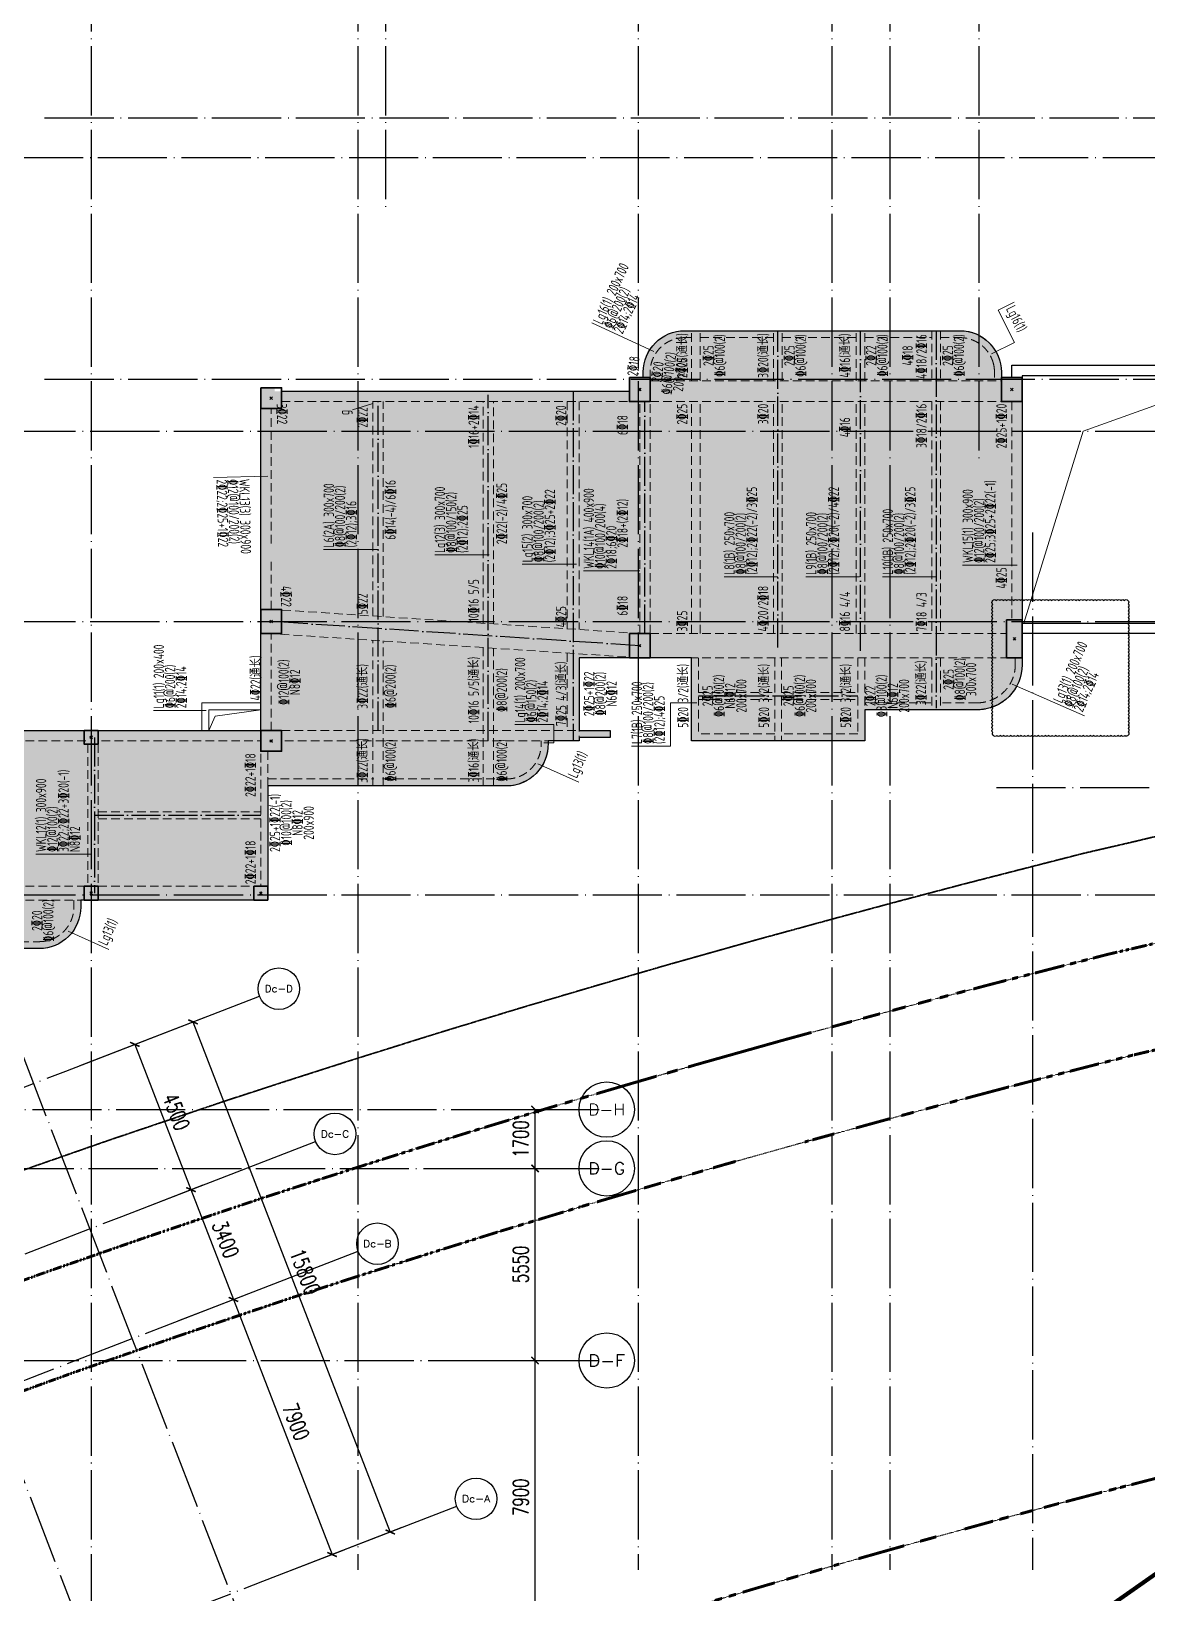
# Model space of a CAD drawing. Header units: millimetres. Extents: x 1089227 to 13101469, y 618865 to 10240562.
# Drawn here: x 3847444 to 3879703, y 4847674 to 4892812 of the extents above; entities that cross this region are included whole.
import ezdxf
from ezdxf.enums import TextEntityAlignment as Align

# ---------------------------------------------------------------- set-up
doc = ezdxf.new("R2010")
doc.units = ezdxf.units.MM
doc.header["$LTSCALE"] = 1000
doc.header["$PDMODE"] = 3
doc.header["$PDSIZE"] = 200
for name, pattern in [('A09-G-CTRL-用地红线+建筑退线_设计区$0$A02-G-MAIN-用地红线+退线_设计区$0$Redline1', [20, 10, -2, 2, -2, 2, -2]), ('A09-G-CTRL-用地红线+建筑退线_设计区$0$Controlline1', [12.8, 8, -1.6, 1.6, -1.6]), ('DOTE', [2.42, 2, -0.2, 0.02, -0.2]), ('GB_DASHDOT3', [1.0675, 0.84, -0.105, 0.0175, -0.105]), ('HIDDEN', [0.375, 0.25, -0.125])]:
    doc.linetypes.add(name, pattern=pattern)
doc.layers.get('0').update_dxf_attribs({"linetype": 'CONTINUOUS'})
doc.layers.get('Defpoints').update_dxf_attribs({"linetype": 'CONTINUOUS'})
doc.layers.add('0914调整', color=1, linetype='CONTINUOUS', plot=False)
for name, color, linetype, lineweight in [('A09-G-CTRL-用地红线+建筑退线_设计区$0$Z-REDL(用地红线)', 10, 'CONTINUOUS', 60), ('A09-G-CTRL-用地红线+建筑退线_设计区$0$Z-REDL-CTRL(建筑控制线)', 40, 'CONTINUOUS', 35), ('S-BEAM-DASH', 4, 'HIDDEN', 0), ('S-COLU', 30, 'CONTINUOUS', 0), ('S-HOLE', 11, 'CONTINUOUS', 0), ('S-SLAB-HATCH', 73, 'CONTINUOUS', 0), ('梁原位标注', 7, 'CONTINUOUS', 18), ('梁名称编号', 2, 'CONTINUOUS', 18), ('梁标注引线', 2, 'CONTINUOUS', 18), ('梁集中标注', 2, 'CONTINUOUS', 18)]:
    doc.layers.add(name, color=color, linetype=linetype, lineweight=lineweight)
for name, color, linetype in [('AXIS', 3, 'CONTINUOUS'), ('AXIS_TEXT', 7, 'CONTINUOUS'), ('DOTE', 1, 'DOTE'), ('LWK-轴线-编号', 7, 'CONTINUOUS'), ('PUB_DIM', 3, 'CONTINUOUS'), ('S-GRID-DE', 11, 'GB_DASHDOT3'), ('TK', 4, 'CONTINUOUS'), ('TK-TEXT', 7, 'CONTINUOUS'), ('WALL-POOL', 31, 'CONTINUOUS'), ('单形心', 4, 'CONTINUOUS'), ('降板范围', 7, 'CONTINUOUS')]:
    doc.layers.add(name, color=color, linetype=linetype)
doc.styles.add('_TCH_AXIS', font='COMPLEX', dxfattribs={"bigfont": 'AllInOneBig.shx'})
doc.styles.add('_TCH_DIM_T3', font='SIMPLEX', dxfattribs={"width": 0.705882, "bigfont": 'AllInOneBig.shx'})
doc.styles.add('COMPLEX', font='COMPLEX', dxfattribs={"bigfont": 'AllInOneBig.shx'})
doc.styles.add('SADITK-SX', font='simfang.ttf', dxfattribs={"width": 0.7})
doc.styles.add('Style 1', font='yjkeng.shx', dxfattribs={"width": 0.7, "height": 300, "bigfont": 'yjkchn.shx'})
doc.dimstyles.new('_TCH_ARCH&&150', dxfattribs={"dimtxt": 446.25, "dimasz": 150, "dimexe": 375, "dimexo": 450, "dimgap": 189.375, "dimtad": 1, "dimdec": 0, "dimzin": 0, "dimdsep": 46, "dimtxsty": '_TCH_DIM_T3', "dimblk": 'ARCHTICK', "dimcen": 0.09, "dimclrt": 7, "dimazin": 2, "dimtfac": 1, "dimtdec": 0, "dimtix": 1, "dimtmove": 2, "dimatfit": 3, "dimfxl": 0, "dimtolj": 1, "dimtzin": 0, "dimarcsym": 0})

# ---------------------------------------------------------------- blocks, each defined once
blk = doc.blocks.new('0323最综用地红线')
at = {"layer": 'A09-G-CTRL-用地红线+建筑退线_设计区$0$Z-REDL(用地红线)', "color": 1, "linetype": 'A09-G-CTRL-用地红线+建筑退线_设计区$0$A02-G-MAIN-用地红线+退线_设计区$0$Redline1', "ltscale": 0.0005}
for points in [[(8312173, 3578055), (8310674, 3577708), (8307250, 3576830), (8305463, 3576358), (8303673, 3575877), (8301307, 3575230), (8298879, 3574547), (8296745, 3573925), (8294721, 3573327), (8292412, 3572625), (8290378, 3571988), (8289415, 3571682), (8288004, 3571230), (8286389, 3570705), (8284543, 3570083), (8283035, 3569572), (8280157, 3568569), (8275964, 3567048)], [(8311482, 3580975), (8309963, 3580622), (8306495, 3579733), (8304691, 3579257), (8302889, 3578772), (8300505, 3578121), (8298053, 3577431), (8295901, 3576804), (8293859, 3576201), (8291527, 3575491), (8289475, 3574849), (8288503, 3574540), (8287083, 3574085), (8285446, 3573553), (8283584, 3572925), (8282061, 3572410), (8279152, 3571396), (8274929, 3569864)], [(8298178, 3561827), (8300123, 3562405), (8302181, 3563002), (8304530, 3563665), (8306822, 3564295), (8308539, 3564756), (8310252, 3565203), (8313546, 3566047), (8314955, 3566381), (8317417, 3566971), (8318815, 3567293), (8320507, 3567677), (8321804, 3567964), (8323275, 3568283), (8326081, 3568872), (8328598, 3569378), (8332685, 3570154), (8338175, 3571110)]]:
    blk.add_lwpolyline(points, dxfattribs=at)
at = {"layer": 'A09-G-CTRL-用地红线+建筑退线_设计区$0$Z-REDL-CTRL(建筑控制线)', "linetype": 'A09-G-CTRL-用地红线+建筑退线_设计区$0$Controlline1', "ltscale": 0.0005, "flags": 128}
blk.add_lwpolyline([(8299567, 3686108), (8326626, 3675265), (8336400, 3687495), (8338983, 3690878), (8341712, 3688883), (8341724, 3688834), (8348492, 3681996), (8336495, 3657264), (8335815, 3655857), (8334921, 3653765), (8334408, 3652495), (8333554, 3650188), (8332762, 3647815), (8332296, 3646270), (8331866, 3644682), (8331460, 3643007), (8331063, 3641145), (8330737, 3639422), (8330293, 3636480), (8330017, 3634043), (8329761, 3630317), (8329732, 3627942), (8329763, 3625708), (8329928, 3622644), (8330113, 3620704), (8330325, 3618642), (8330653, 3615645), (8331572, 3606971), (8333151, 3600656), (8334420, 3595620), (8335099, 3592902), (8332162, 3588340), (8329462, 3587873), (8325135, 3587049), (8322510, 3586515), (8319525, 3585891), (8317926, 3585544), (8316578, 3585249), (8315535, 3585011), (8313300, 3584499), (8310791, 3583894), (8309251, 3583537), (8305740, 3582637), (8303918, 3582156), (8302104, 3581668), (8299703, 3581012), (8297227, 3580315), (8295056, 3579682), (8292998, 3579074), (8290643, 3578358), (8288572, 3577710), (8287591, 3577398), (8286161, 3576940), (8284503, 3576401), (8282624, 3575767), (8281086, 3575247), (8278146, 3574222), (8273894, 3572680), (8272471, 3572149), (8271089, 3571640), (8267888, 3570407), (8264331, 3569000), (8260702, 3567515), (8258549, 3566609), (8254947, 3565066), (8252185, 3563832), (8250834, 3563232), (8249176, 3562470), (8247994, 3561930), (8245505, 3560754), (8242980, 3559544), (8239801, 3558013), (8237959, 3557076), (8235838, 3555996), (8233384, 3554698), (8228450, 3552051), (8226178, 3550787), (8222141, 3548504), (8215629, 3544667), (8213710, 3543497), (8193657, 3531175), (8180322, 3522990), (8166408, 3514440), (8156991, 3508658), (8151138, 3505062), (8142685, 3507267), (8121171, 3545747), (8120724, 3546549), (8120233, 3547383), (8119272, 3548967), (8118108, 3550752), (8117067, 3552244), (8115806, 3553970), (8115672, 3554140), (8146431, 3575790), (8162146, 3587599), (8162295, 3588125), (8199863, 3615253), (8204215, 3618404), (8231584, 3638167), (8260590, 3655826), (8295376, 3680010)], close=True, dxfattribs=at)
blk = doc.blocks.new('template_31-施工图_A0_A0_1.0000_3fa9c08c64a9101061c9a26412af947e', base_point=(-1189, 0))
at = {"layer": 'TK', "const_width": 0.8}
blk.add_lwpolyline([(-1164, 831), (-1164, 10), (1179, 10), (1179, 831)], close=True, dxfattribs=at)
at = {"layer": 'TK-TEXT', "style": 'SADITK-SX', "width": 0.7}
for tag, p in [('市政会签', (-1176, 381.5)), ('园林会签', (-1176, 343.5)), ('幕墙会签', (-1176, 305.5)), ('装饰会签', (-1176, 267.5)), ('燃气会签', (-1176, 229.5)), ('暖通会签', (-1176, 191.5)), ('电气会签', (-1176, 153.5)), ('给排水会签', (-1176, 115.5)), ('结构会签', (-1176, 77.5)), ('建筑会签', (-1176, 39.5))]:
    blk.add_attdef(tag, text='', height=4, rotation=90, dxfattribs=at).set_placement(p, align=Align.MIDDLE_CENTER)
for tag, height, p in [('专业审定', 4, (1134.75, 268)), ('专业审核', 4, (1134.75, 248)), ('项目负责1', 4, (1134.75, 238)), ('项目负责2', 4, (1134.75, 228)), ('专业负责1', 4, (1134.75, 218)), ('专业负责2', 4, (1134.75, 208)), ('专业校对', 4, (1134.75, 198)), ('专业设计', 4, (1134.75, 188)), ('方案设计', 4, (1134.75, 178)), ('专业制图', 4, (1134.75, 168)), ('建设单位_001', 4, (1148.5, 140)), ('建设地点_001', 4, (1148.5, 124)), ('工程名称_001', 4, (1148.5, 106)), ('子项名称_001', 4, (1148.5, 86)), ('图纸名称_001', 4, (1148.5, 66)), ('版次', 4, (1129.5, 53)), ('日期', 4, (1165, 53)), ('图别', 4, (1129.5, 43)), ('图号', 4, (1165, 43)), ('合同号', 4, (1136, 30)), ('阶段编号1', 2, (1132.25, 13.75)), ('子项编号1', 2, (1144.75, 13.75)), ('项目编号1', 2, (1114.06, 13.58))]:
    blk.add_attdef(tag, text='', height=height, dxfattribs=at).set_placement(p, align=Align.MIDDLE_CENTER)
blk = doc.blocks.new('_AXISO')
blk.add_circle((0, 0), 0.5)
at = {"layer": 'AXIS_TEXT', "style": 'COMPLEX', "width": 1.041667}
blk.add_attdef('A', text='', height=0.56, dxfattribs=at).set_placement((-0.25, -0.28), (0.25, -0.28), align=Align.FIT)
blk = doc.blocks.new('_ArchTick')
at = {"color": 0, "linetype": 'ByBlock', "const_width": 0.3}
blk.add_lwpolyline([(-0.71, -0.71), (0.71, 0.71)], dxfattribs=at)
blk = doc.blocks.new('*D463')
at = {"layer": 'AXIS', "color": 0, "lineweight": -2, "transparency": 16777216}
for p, q in [((-55314, 37723), (-51708, 39118)), ((-52058, 38983), (-46359, 24246)), ((-49616, 22987), (-46010, 24381))]:
    blk.add_line(p, q, dxfattribs=at)
at = {"layer": 'Defpoints', "color": 0, "transparency": 16777216}
for p in [(-55734, 37561), (-46359, 24246), (-50035, 22825)]:
    blk.add_point(p, dxfattribs=at)
at = {"layer": 'AXIS', "color": 0, "lineweight": -2, "transparency": 16777216, "xscale": 150, "yscale": 150, "zscale": 150}
for p, rotation in [((-52058, 38983), 111.141018918079), ((-46359, 24246), 291.141018918079)]:
    blk.add_blockref('_ArchTick', p, dxfattribs=dict(at, rotation=rotation))
at = {"layer": 'AXIS', "color": 7, "transparency": 16777216, "insert": (-48824, 31763), "char_height": 446.2, "attachment_point": 5, "rotation": 291.141, "style": '_TCH_DIM_T3'}
blk.add_mtext('\\A1;15800', dxfattribs=at)
blk = doc.blocks.new('*D464')
at = {"layer": 'AXIS', "color": 0, "lineweight": -2, "transparency": 16777216}
for p, q in [((-52465, 30355), (-50540, 31100)), ((-50889, 30964), (-48040, 23596)), ((-49616, 22987), (-47690, 23731))]:
    blk.add_line(p, q, dxfattribs=at)
at = {"layer": 'Defpoints', "color": 0, "transparency": 16777216}
for p in [(-52885, 30193), (-48040, 23596), (-50035, 22825)]:
    blk.add_point(p, dxfattribs=at)
at = {"layer": 'AXIS', "color": 0, "lineweight": -2, "transparency": 16777216, "xscale": 150, "yscale": 150, "zscale": 150}
for p, rotation in [((-50889, 30964), 111.141018918081), ((-48040, 23596), 291.141018918081)]:
    blk.add_blockref('_ArchTick', p, dxfattribs=dict(at, rotation=rotation))
at = {"layer": 'AXIS', "color": 7, "transparency": 16777216, "insert": (-49080, 27429), "char_height": 446.2, "attachment_point": 5, "rotation": 291.141, "style": '_TCH_DIM_T3'}
blk.add_mtext('\\A1;7900', dxfattribs=at)
blk = doc.blocks.new('*D465')
at = {"layer": 'AXIS', "color": 0, "lineweight": -2, "transparency": 16777216}
for p, q in [((-53691, 33526), (-51766, 34271)), ((-52116, 34136), (-50889, 30964)), ((-52465, 30355), (-50540, 31100))]:
    blk.add_line(p, q, dxfattribs=at)
at = {"layer": 'Defpoints', "color": 0, "transparency": 16777216}
for p in [(-54111, 33364), (-50889, 30964), (-52885, 30193)]:
    blk.add_point(p, dxfattribs=at)
at = {"layer": 'AXIS', "color": 0, "lineweight": -2, "transparency": 16777216, "xscale": 150, "yscale": 150, "zscale": 150}
for p, rotation in [((-52116, 34136), 111.1410189180817), ((-50889, 30964), 291.1410189180817)]:
    blk.add_blockref('_ArchTick', p, dxfattribs=dict(at, rotation=rotation))
at = {"layer": 'AXIS', "color": 7, "transparency": 16777216, "insert": (-51118, 32699), "char_height": 446.2, "attachment_point": 5, "rotation": 291.141, "style": '_TCH_DIM_T3'}
blk.add_mtext('\\A1;3400', dxfattribs=at)
blk = doc.blocks.new('*D466')
at = {"layer": 'AXIS', "color": 0, "lineweight": -2, "transparency": 16777216}
for p, q in [((-55314, 37723), (-53389, 38468)), ((-53739, 38333), (-52116, 34136)), ((-53691, 33526), (-51766, 34271))]:
    blk.add_line(p, q, dxfattribs=at)
at = {"layer": 'Defpoints', "color": 0, "transparency": 16777216}
for p in [(-55734, 37561), (-52116, 34136), (-54111, 33364)]:
    blk.add_point(p, dxfattribs=at)
at = {"layer": 'AXIS', "color": 0, "lineweight": -2, "transparency": 16777216, "xscale": 150, "yscale": 150, "zscale": 150}
for p, rotation in [((-53739, 38333), 111.1410189180755), ((-52116, 34136), 291.1410189180755)]:
    blk.add_blockref('_ArchTick', p, dxfattribs=dict(at, rotation=rotation))
at = {"layer": 'AXIS', "color": 7, "transparency": 16777216, "insert": (-52542, 36383), "char_height": 446.2, "attachment_point": 5, "rotation": 291.141, "style": '_TCH_DIM_T3'}
blk.add_mtext('\\A1;4500', dxfattribs=at)
blk = doc.blocks.new('*D513')
at = {"layer": 'Defpoints', "color": 0, "transparency": 16777216}
for p in [(-42353, 29200), (-42176, 29200), (-42353, 21300)]:
    blk.add_point(p, dxfattribs=at)
at = {"layer": 'PUB_DIM', "color": 0, "lineweight": -2, "transparency": 16777216}
for p, q in [((-42176, 21300), (-42176, 29200)), ((-41903, 29200), (-41801, 29200)), ((-41903, 21300), (-41801, 21300))]:
    blk.add_line(p, q, dxfattribs=at)
at = {"layer": 'PUB_DIM', "color": 0, "lineweight": -2, "transparency": 16777216, "xscale": 150, "yscale": 150, "zscale": 150}
for p, rotation in [((-42176, 29200), 90), ((-42176, 21300), 270)]:
    blk.add_blockref('_ArchTick', p, dxfattribs=dict(at, rotation=rotation))
at = {"layer": 'PUB_DIM', "color": 7, "transparency": 16777216, "insert": (-42589, 25250), "char_height": 446.2, "attachment_point": 5, "rotation": 90, "style": '_TCH_DIM_T3'}
blk.add_mtext('\\A1;7900', dxfattribs=at)
blk = doc.blocks.new('*D514')
at = {"layer": 'Defpoints', "color": 0, "transparency": 16777216}
for p in [(-42353, 34750), (-42176, 34750), (-42353, 29200)]:
    blk.add_point(p, dxfattribs=at)
at = {"layer": 'PUB_DIM', "color": 0, "lineweight": -2, "transparency": 16777216}
for p, q in [((-42176, 29200), (-42176, 34750)), ((-41903, 34750), (-41801, 34750)), ((-41903, 29200), (-41801, 29200))]:
    blk.add_line(p, q, dxfattribs=at)
at = {"layer": 'PUB_DIM', "color": 0, "lineweight": -2, "transparency": 16777216, "xscale": 150, "yscale": 150, "zscale": 150}
for p, rotation in [((-42176, 34750), 90), ((-42176, 29200), 270)]:
    blk.add_blockref('_ArchTick', p, dxfattribs=dict(at, rotation=rotation))
at = {"layer": 'PUB_DIM', "color": 7, "transparency": 16777216, "insert": (-42589, 31975), "char_height": 446.2, "attachment_point": 5, "rotation": 90, "style": '_TCH_DIM_T3'}
blk.add_mtext('\\A1;5550', dxfattribs=at)
blk = doc.blocks.new('*D515')
at = {"layer": 'Defpoints', "color": 0, "transparency": 16777216}
for p in [(-42353, 36450), (-42176, 36450), (-42353, 34750)]:
    blk.add_point(p, dxfattribs=at)
at = {"layer": 'PUB_DIM', "color": 0, "lineweight": -2, "transparency": 16777216}
for p, q in [((-42176, 34750), (-42176, 36450)), ((-41903, 36450), (-41801, 36450)), ((-41903, 34750), (-41801, 34750))]:
    blk.add_line(p, q, dxfattribs=at)
at = {"layer": 'PUB_DIM', "color": 0, "lineweight": -2, "transparency": 16777216, "xscale": 150, "yscale": 150, "zscale": 150}
for p, rotation in [((-42176, 36450), 90), ((-42176, 34750), 270)]:
    blk.add_blockref('_ArchTick', p, dxfattribs=dict(at, rotation=rotation))
at = {"layer": 'PUB_DIM', "color": 7, "transparency": 16777216, "insert": (-42589, 35600), "char_height": 446.2, "attachment_point": 5, "rotation": 90, "style": '_TCH_DIM_T3'}
blk.add_mtext('\\A1;1700', dxfattribs=at)
blk = doc.blocks.new('BANWANG_XINGXIN')
at = {"color": 0}
for points in [[(0.71, 0.71), (-0.71, -0.71)], [(-0.71, 0.71), (0.71, -0.71)]]:
    blk.add_lwpolyline(points, dxfattribs=at)
blk = doc.blocks.new('1F柱网-0808')
at = {"layer": 'S-COLU', "lineweight": 35}
for points in [[(145363, 110293), (145963, 110293), (145963, 109593), (145363, 109593)], [(156113, 110293), (156713, 110293), (156713, 109593), (156113, 109593)], [(134713, 109993), (135313, 109993), (135313, 109393), (134713, 109393)], [(134713, 103593), (135313, 103593), (135313, 102893), (134713, 102893)], [(156263, 103293), (156713, 103293), (156713, 102193), (156263, 102193)], [(145363, 102893), (145963, 102893), (145963, 102193), (145363, 102193)], [(129613, 100094), (130013, 100094), (130013, 99694), (129613, 99694)], [(134713, 100093), (135313, 100093), (135313, 99493), (134713, 99493)], [(129613, 95593), (130013, 95593), (130013, 95193), (129613, 95193)], [(134513, 95593), (134913, 95593), (134913, 95193), (134513, 95193)]]:
    blk.add_lwpolyline(points, close=True, dxfattribs=at)
at = {"layer": '单形心', "xscale": 50, "yscale": 50, "zscale": 50}
for p in [(135013, 109693), (145663, 109943), (156413, 109943), (135013, 103243), (145663, 102543), (156488, 102743), (129813, 99894), (135013, 99793), (129813, 95393), (134713, 95393)]:
    blk.add_blockref('BANWANG_XINGXIN', p, dxfattribs=at)
blk = doc.blocks.new('2FJGBZ')
at = {"layer": 'S-SLAB-HATCH'}
h = blk.add_hatch(dxfattribs=at)
h.set_pattern_fill('ZIGZAG', color=256, scale=100)
h.set_pattern_definition([(0, (-6326317.14, 1683260.45), (317.5, 317.5), [317.5, -317.5]), (90, (-6325999.64, 1683260.45), (-317.5, 317.5), [317.5, -317.5])])
edge = h.paths.add_edge_path()
edge.add_line((145363, 109893), (135113, 109893))
edge.add_line((135113, 109893), (135113, 109993))
edge.add_line((135113, 109993), (134713, 109993))
edge.add_line((134713, 109993), (134713, 100094))
edge.add_line((134713, 100094), (116813, 100094))
edge.add_line((116813, 100094), (116814, 91544))
edge.add_line((116814, 91544), (116814, 91544))
edge.add_line((116814, 91544), (122564, 91544))
edge.add_arc((122554, 92908), 1364, 270.3953, 359.4242)
edge.add_line((123918, 92894), (123937, 93094))
edge.add_line((123937, 93094), (124163, 93094))
edge.add_line((124163, 93094), (124163, 93494))
edge.add_line((124163, 93494), (124014, 93494))
edge.add_line((124014, 93494), (124014, 93793))
edge.add_line((124014, 93793), (128313, 93793))
edge.add_arc((128313, 94993), 1200, 270, 360)
edge.add_line((129513, 94993), (129513, 95192))
edge.add_line((129513, 95192), (134913, 95193))
edge.add_line((134913, 95193), (134913, 98493))
edge.add_line((134913, 98493), (141813, 98493))
edge.add_arc((141813, 99693), 1200, 269.9998, 360.0002)
edge.add_line((143013, 99693), (143013, 99793))
edge.add_line((143013, 99793), (143913, 99793))
edge.add_line((143913, 99793), (143913, 99893))
edge.add_line((143913, 99893), (144813, 99893))
edge.add_line((144813, 99893), (144813, 100093))
edge.add_line((144813, 100093), (143913, 100093))
edge.add_line((143913, 100093), (143913, 102193))
edge.add_line((143913, 102193), (147163, 102193))
edge.add_line((147163, 102193), (147163, 99793))
edge.add_line((147163, 99793), (152163, 99793))
edge.add_line((152163, 99793), (152163, 100693))
edge.add_line((152163, 100693), (155413, 100693))
edge.add_arc((155412, 101994), 1301, 270.0499, 359.9775)
edge.add_line((156713, 101993), (156738, 102893))
edge.add_line((156738, 102893), (156713, 110293))
edge.add_line((156713, 110293), (156113, 110294))
edge.add_arc((154907, 110430), 1214, 353.6049, 449.7035)
edge.add_line((154913, 111643), (146963, 111643))
edge.add_arc((146968, 110431), 1213, 90.2355, 186.5022)
edge.add_line((145763, 110293), (145363, 110293))
edge.add_line((145363, 110293), (145363, 109893))
at = {"layer": 'S-BEAM-DASH', "linetype": 'Continuous'}
for p, q in [((146963, 111643), (154913, 111643)), ((133013, 100093), (133013, 100893)), ((133013, 100893), (134713, 100893)), ((143913, 100093), (144813, 100093)), ((143913, 99893), (144813, 99893)), ((144813, 100093), (144813, 99893))]:
    blk.add_line(p, q, dxfattribs=at)
at = {"layer": 'S-BEAM-DASH'}
for p, q in [((147163, 110193), (147163, 111643)), ((147413, 110193), (147413, 111643)), ((149526, 110193), (149526, 111643)), ((149776, 110193), (149776, 111643)), ((151913, 110193), (151913, 111643)), ((152163, 110193), (152163, 111643)), ((154101, 111643), (154101, 110193)), ((154351, 111643), (154351, 110193)), ((146963, 111443), (147163, 111443)), ((147413, 111443), (149526, 111443)), ((149776, 111443), (151913, 111443)), ((152163, 111443), (154101, 111443)), ((154351, 111443), (154913, 111443)), ((145963, 110193), (156113, 110193)), ((135313, 109893), (141088, 109893)), ((141488, 109893), (145363, 109893)), ((134713, 105493), (134713, 109593)), ((135013, 105493), (135013, 109393)), ((135313, 109593), (145363, 109593)), ((137951, 103399), (137951, 109593)), ((138251, 103383), (138251, 109593)), ((141138, 103192), (141138, 109593)), ((141438, 103172), (141438, 109593)), ((143563, 109593), (143563, 103022)), ((143913, 109593), (143913, 103009)), ((145663, 102893), (145663, 109593)), ((145963, 109593), (156113, 109593)), ((145963, 102893), (145963, 109593)), ((147163, 102893), (147163, 109593)), ((147413, 102893), (147413, 109593)), ((149525, 102893), (149526, 109593)), ((149775, 102893), (149776, 109593)), ((151913, 102893), (151913, 109593)), ((152163, 102893), (152163, 109593)), ((154101, 109593), (154101, 102893)), ((154351, 109593), (154351, 102893)), ((156413, 109593), (156413, 103293)), ((156713, 109593), (156713, 103293)), ((134713, 100193), (134713, 105093)), ((135013, 103593), (135013, 105093)), ((145686, 102893), (135036, 103593)), ((145640, 102194), (134990, 102894)), ((135013, 100093), (135013, 102893)), ((137951, 98493), (137951, 102698)), ((138251, 98493), (138251, 102681)), ((141138, 98493), (141138, 102490)), ((141438, 98493), (141438, 102470)), ((145963, 102893), (156263, 102893)), ((143563, 102324), (143563, 100093)), ((143913, 102193), (143913, 99793)), ((145963, 102193), (156263, 102193)), ((147163, 102193), (147163, 100393)), ((147363, 102193), (147363, 99993)), ((149563, 102193), (149563, 99793)), ((149763, 102193), (149763, 99793)), ((151963, 102193), (151963, 99993)), ((152163, 102193), (152163, 100393)), ((154101, 102193), (154101, 100693)), ((154351, 102193), (154351, 100693)), ((147363, 101193), (149563, 101193)), ((149763, 101193), (151963, 101193)), ((147363, 100993), (149563, 100993)), ((149763, 100993), (151963, 100993)), ((124163, 100094), (129713, 100093)), ((124163, 99794), (129713, 99793)), ((130113, 100094), (134713, 100093)), ((130113, 99794), (134713, 99793)), ((134713, 99793), (134713, 95593)), ((135313, 100093), (143913, 100093)), ((143913, 99793), (135313, 99793)), ((149563, 99993), (147363, 99993)), ((151613, 99793), (147713, 99793)), ((151963, 99993), (149763, 99993)), ((129713, 99694), (129713, 95593)), ((130013, 99694), (130013, 95593)), ((134913, 99493), (134913, 95593)), ((130013, 97744), (134713, 97744)), ((130013, 97544), (134713, 97544)), ((124163, 95593), (129613, 95593)), ((130013, 95594), (134513, 95594)), ((124163, 95193), (134513, 95192))]:
    blk.add_line(p, q, dxfattribs=at)
at = {"layer": 'S-BEAM-DASH', "linetype": 'Continuous'}
for points in [[(145763, 110294), (145763, 110444, -0.414165), (146963, 111643, 29201.83106)], [(128313, 93793, 0.414214), (129513, 94993), (129513, 95193)], [(124014, 93793), (128313, 93793, -0.136568)]]:
    blk.add_lwpolyline(points, format="xyb", dxfattribs=at)
at = {"layer": 'S-BEAM-DASH'}
for points in [[(156113, 110293), (156113, 110443, 0.060074), (156079, 110729, 0.346071), (154911, 111643)], [(145963, 110294), (145963, 110444, -0.414165), (146963, 111443, -0.414165)], [(155913, 110293), (155913, 110443, 0.060074), (155884, 110681, 0.346071), (154911, 111443, 0.346071)], [(156713, 101993, -0.414205), (155413, 100693), (152163, 100693)], [(156513, 101993, -0.414205), (155413, 100893), (154376, 100893)], [(134913, 98493), (141813, 98493, 0.414214), (143013, 99693), (143013, 99793)], [(138226, 98693), (141813, 98693, 0.414214), (142813, 99693), (142813, 99793)], [(128313, 93993, 0.414214), (129313, 94993), (129313, 95193)]]:
    blk.add_lwpolyline(points, format="xyb", dxfattribs=at)
for points in [[(156513, 101993), (156513, 102193)], [(154076, 100893), (152163, 100893)], [(134913, 98693), (137976, 98693)], [(124014, 93993), (128313, 93993)]]:
    blk.add_lwpolyline(points, dxfattribs=at)
at = {"layer": 'S-BEAM-DASH', "linetype": 'Continuous'}
blk.add_lwpolyline([(133213, 100693), (134713, 100693), (134713, 100093), (133213, 100093)], close=True, dxfattribs=at)
at = {"layer": 'S-GRID-DE'}
for p, q in [((149650, 102493), (149651, 111643)), ((152038, 102393), (152038, 111643)), ((154226, 111643), (154226, 100743)), ((141288, 99793), (141288, 109793)), ((143738, 109893), (143738, 99793)), ((138101, 100093), (138101, 109593)), ((145813, 102893), (145813, 109593)), ((145663, 102543), (135013, 103243)), ((147363, 101093), (151963, 101093)), ((129913, 99893), (129913, 95393)), ((129913, 97644), (134713, 97644))]:
    blk.add_line(p, q, dxfattribs=at)
at = {"layer": 'S-HOLE'}
for points in [[(156763, 103193), (158471, 108743), (166163, 111493)], [(133213, 100094), (133394, 100508), (134713, 100693)]]:
    blk.add_lwpolyline(points, dxfattribs=at)
at = {"layer": 'WALL-POOL'}
blk.add_lwpolyline([(166163, 103243), (164863, 103243), (164863, 108236), (166163, 110636), (166163, 111493), (163963, 111493, 0.320697), (162354, 110343), (156713, 110343), (156713, 110294), (156413, 110294), (156413, 110643), (162153, 110643, -0.29076), (163963, 111793), (166463, 111793), (166463, 110560), (165163, 108160), (165163, 103543), (166163, 103543)], format="xyb", dxfattribs=at)
blk.add_lwpolyline([(161963, 102893), (156713, 102893), (156713, 103193), (162263, 103193)], dxfattribs=at)
at = {"layer": '降板范围'}
blk.add_lwpolyline([(116813, 100094), (134713, 100094), (134713, 109993), (135313, 109993), (135313, 109893), (141088, 109893), (141088, 109893), (141488, 109893), (141488, 109893), (145363, 109893), (145363, 110293), (145388, 110293), (145763, 110293), (145763, 110443, -0.414155), (146963, 111643), (154913, 111643, -0.414194), (156113, 110443), (156113, 110294), (156713, 110294), (156713, 102893), (156713, 101993, -0.414215), (155413, 100693), (152163, 100692), (152163, 99793), (147163, 99793), (147163, 102193), (143913, 102193), (143913, 100093), (144813, 100093), (144813, 99893), (143913, 99893), (143913, 99793), (143013, 99793), (143013, 99718, -0.420178), (141813, 98493), (134913, 98493), (134913, 95193), (129513, 95193), (129513, 94993, -0.414214), (128313, 93793), (124014, 93793)], format="xyb", dxfattribs=at)
blk.add_blockref('1F柱网-0808', (0, 0))
blk = doc.blocks.new('裙房轴网260428')
at = {"layer": 'AXIS'}
for p, q in [((-55734, 37561.1), (-50137.8, 39725.1)), ((-43972.1, 36450), (-40321.3, 36450)), ((-43972.1, 36450), (-40904, 36450)), ((-54111, 33364), (-48514.8, 35528)), ((-43972.1, 34750), (-40321.3, 34750)), ((-43972.1, 34750), (-40904, 34750)), ((-52884.7, 30192.8), (-47288.5, 32356.8)), ((-43972.1, 29200), (-40321.3, 29200)), ((-43972.1, 29200), (-40904, 29200)), ((-50035.5, 22824.5), (-44439.3, 24988.5))]:
    blk.add_line(p, q, dxfattribs=at)
at = {"layer": 'DOTE', "color": 16, "linetype": 'DOTE'}
for p, q in [((-55000, 137349.7), (-55000, -1000)), ((-47300, 137349.7), (-47300, 23149.3)), ((-46500, 137349.7), (-46500, 62489.9)), ((-39200, 137349.7), (-39200, 23149.3)), ((-33600, 137349.7), (-33600, 23149.3)), ((-31925, 137349.7), (-31925, 23149.3)), ((-29350, 137349.7), (-29350, 55096.7)), ((-56350, 65100), (-1866, 65100)), ((-120150, 63950), (-1866, 63950)), ((-56350, 57550), (-1866, 57550)), ((-110690, 56050), (-1866, 56050)), ((-27800, 53117.8), (-27800, 23149.3)), ((-110690, 50550), (-1866, 50550)), ((-28846.7, 45750), (-1866, 45750)), ((-110690, 42650), (-1866, 42650)), ((-57027.3, 38133.1), (-48587.8, 16308.1)), ((-103674.5, 19022.9), (-55734, 37561.1)), ((-92999.5, 36450), (-43972.1, 36450)), ((-61131.2, 36546.2), (-52691.6, 14721.1)), ((-110738.7, 34750), (-43972.1, 34750)), ((-102051.5, 14825.8), (-54111, 33364)), ((-100825.3, 11654.7), (-52884.7, 30192.8)), ((-163840, 29200), (-43972.1, 29200)), ((-97976, 4286.4), (-50035.5, 22824.5))]:
    blk.add_line(p, q, dxfattribs=at)
at = {"layer": 'AXIS'}
ref = blk.add_blockref('_AXISO', (-49578.2, 39941.5), dxfattribs=dict(at, xscale=1200, yscale=1200, zscale=1200))
ref.add_attrib('A', 'Dc-D', dxfattribs={"layer": 'AXIS_TEXT', "height": 203.73, "style": '_TCH_AXIS'}).set_placement((-49985.6, 39839.6), (-49170.7, 39839.6), align=Align.FIT)
ref = blk.add_blockref('_AXISO', (-40104, 36450), dxfattribs=dict(at, xscale=1600, yscale=1600, zscale=1600))
ref.add_attrib('A', 'D-H', dxfattribs={"layer": 'LWK-轴线-编号', "height": 330.48, "style": '_TCH_AXIS'}).set_placement((-40639, 36284.8), (-39568.9, 36284.8), align=Align.FIT)
ref = blk.add_blockref('_AXISO', (-47955.2, 35744.4), dxfattribs=dict(at, xscale=1200, yscale=1200, zscale=1200))
ref.add_attrib('A', 'Dc-C', dxfattribs={"layer": 'AXIS_TEXT', "height": 208.4, "style": '_TCH_AXIS'}).set_placement((-48362.1, 35640.2), (-47548.3, 35640.2), align=Align.FIT)
ref = blk.add_blockref('_AXISO', (-40104, 34750), dxfattribs=dict(at, xscale=1600, yscale=1600, zscale=1600))
ref.add_attrib('A', 'D-G', dxfattribs={"layer": 'LWK-轴线-编号', "height": 339.59, "style": '_TCH_AXIS'}).set_placement((-40637.6, 34580.2), (-39570.3, 34580.2), align=Align.FIT)
ref = blk.add_blockref('_AXISO', (-46728.9, 32573.2), dxfattribs=dict(at, xscale=1200, yscale=1200, zscale=1200))
ref.add_attrib('A', 'Dc-B', dxfattribs={"layer": 'AXIS_TEXT', "height": 203.73, "style": '_TCH_AXIS'}).set_placement((-47136.4, 32471.3), (-46321.5, 32471.3), align=Align.FIT)
ref = blk.add_blockref('_AXISO', (-40104, 29200), dxfattribs=dict(at, xscale=1600, yscale=1600, zscale=1600))
ref.add_attrib('A', 'D-F', dxfattribs={"layer": 'LWK-轴线-编号', "height": 349.18, "style": '_TCH_AXIS'}).set_placement((-40636.1, 29025.4), (-39571.9, 29025.4), align=Align.FIT)
ref = blk.add_blockref('_AXISO', (-43879.7, 25204.9), dxfattribs=dict(at, xscale=1200, yscale=1200, zscale=1200))
ref.add_attrib('A', 'Dc-A', dxfattribs={"layer": 'AXIS_TEXT', "height": 201.47, "style": '_TCH_AXIS'}).set_placement((-44287.4, 25104.2), (-43471.9, 25104.2), align=Align.FIT)
for p1, p2, distance, picture, middle in [((-55734, 37561.1), (-50035.5, 22824.5), 3941.4, '*D463', (-48823.8, 31763.1)), ((-55734, 37561.1), (-54111, 33364), 2139.3, '*D466', (-52542.4, 36382.9)), ((-54111, 33364), (-52884.7, 30192.8), 2139.3, '*D465', (-51117.8, 32698.8)), ((-52884.7, 30192.8), (-50035.5, 22824.5), 2139.3, '*D464', (-49080, 27429))]:
    dim = blk.add_aligned_dim(p1=p1, p2=p2, distance=distance, dimstyle='_TCH_ARCH&&150', dxfattribs=at)
    dim.commit()
    dim.dimension.update_dxf_attribs({"geometry": picture, "text_midpoint": middle})
at = {"layer": 'PUB_DIM'}
for p1, p2, picture, middle in [((-42353.2, 34750), (-42353.2, 36450), '*D515', (-42588.9, 35600)), ((-42353.2, 29200), (-42353.2, 34750), '*D514', (-42588.9, 31975)), ((-42353.2, 21300), (-42353.2, 29200), '*D513', (-42588.9, 25250))]:
    dim = blk.add_aligned_dim(p1=p1, p2=p2, distance=-176.7, dimstyle='_TCH_ARCH&&150', dxfattribs=at)
    dim.commit()
    dim.dimension.update_dxf_attribs({"geometry": picture, "text_midpoint": middle})
blk = doc.blocks.new('04地块地下轴网260428')
blk.add_blockref('裙房轴网260428', (0, 0))

msp = doc.modelspace()

# ---------------------------------------------------------------- linework, layer by layer
at = {"layer": '0914调整'}
msp.add_lwpolyline([(3875228.41, 4876367.128, -0.52056705), (3875328.41, 4876367.128, -0.52056705), (3875428.41, 4876367.128, -0.52056705), (3875528.41, 4876367.128, -0.52056705), (3875628.41, 4876367.128, -0.52056705), (3875728.41, 4876367.128, -0.52056705), (3875828.41, 4876367.128, -0.52056705), (3875928.41, 4876367.128, -0.52056705), (3876028.41, 4876367.128, -0.52056705), (3876128.41, 4876367.128, -0.52056705), (3876228.41, 4876367.128, -0.52056705), (3876328.41, 4876367.128, -0.52056705), (3876428.41, 4876367.128, -0.52056705), (3876528.41, 4876367.128, -0.52056705), (3876628.41, 4876367.128, -0.52056705), (3876728.41, 4876367.128, -0.52056705), (3876828.41, 4876367.128, -0.52056705), (3876928.41, 4876367.128, -0.52056705), (3877028.41, 4876367.128, -0.52056705), (3877128.41, 4876367.128, -0.52056705), (3877228.41, 4876367.128, -0.52056705), (3877328.41, 4876367.128, -0.52056705), (3877428.41, 4876367.128, -0.52056705), (3877528.41, 4876367.128, -0.52056705), (3877628.41, 4876367.128, -0.52056705), (3877728.41, 4876367.128, -0.52056705), (3877828.41, 4876367.128, -0.52056705), (3877928.41, 4876367.128, -0.52056705), (3878028.41, 4876367.128, -0.52056705), (3878128.41, 4876367.128, -0.52056705), (3878228.41, 4876367.128, -0.52056705), (3878328.41, 4876367.128, -0.52056705), (3878428.41, 4876367.128, -0.52056705), (3878528.41, 4876367.128, -0.52056705), (3878628.41, 4876367.128, -0.52056705), (3878728.41, 4876367.128, -0.52056705), (3878828.41, 4876367.128, -0.52056705), (3878928.41, 4876367.128, -0.52056705), (3879028.41, 4876367.128, -0.52056705), (3879128.41, 4876367.128, -0.52056705), (3879134.337, 4876273.055, -0.52056705), (3879134.337, 4876173.055, -0.52056705), (3879134.337, 4876073.055, -0.52056705), (3879134.337, 4875973.055, -0.52056705), (3879134.337, 4875873.055, -0.52056705), (3879134.337, 4875773.055, -0.52056705), (3879134.337, 4875673.055, -0.52056705), (3879134.337, 4875573.055, -0.52056705), (3879134.337, 4875473.055, -0.52056705), (3879134.337, 4875373.055, -0.52056705), (3879134.337, 4875273.055, -0.52056705), (3879134.337, 4875173.055, -0.52056705), (3879134.337, 4875073.055, -0.52056705), (3879134.337, 4874973.055, -0.52056705), (3879134.337, 4874873.055, -0.52056705), (3879134.337, 4874773.055, -0.52056705), (3879134.337, 4874673.055, -0.52056705), (3879134.337, 4874573.055, -0.52056705), (3879134.337, 4874473.055, -0.52056705), (3879134.337, 4874373.055, -0.52056705), (3879134.337, 4874273.055, -0.52056705), (3879134.337, 4874173.055, -0.52056705), (3879134.337, 4874073.055, -0.52056705), (3879134.337, 4873973.055, -0.52056705), (3879134.337, 4873873.055, -0.52056705), (3879134.337, 4873773.055, -0.52056705), (3879134.337, 4873673.055, -0.52056705), (3879134.337, 4873573.055, -0.52056705), (3879134.337, 4873473.055, -0.52056705), (3879134.337, 4873373.055, -0.52056705), (3879134.337, 4873273.055, -0.52056705), (3879134.337, 4873173.055, -0.52056705), (3879134.337, 4873073.055, -0.52056705), (3879134.337, 4872973.055, -0.52056705), (3879134.337, 4872873.055, -0.52056705), (3879134.337, 4872773.055, -0.52056705), (3879134.337, 4872673.055, -0.52056705), (3879134.337, 4872573.055, -0.52056705), (3879134.337, 4872473.055, -0.52056705), (3879042.174, 4872465.217, -0.52056705), (3878942.174, 4872465.217, -0.52056705), (3878842.174, 4872465.217, -0.52056705), (3878742.174, 4872465.217, -0.52056705), (3878642.174, 4872465.217, -0.52056705), (3878542.174, 4872465.217, -0.52056705), (3878442.174, 4872465.217, -0.52056705), (3878342.174, 4872465.217, -0.52056705), (3878242.174, 4872465.217, -0.52056705), (3878142.174, 4872465.217, -0.52056705), (3878042.174, 4872465.217, -0.52056705), (3877942.174, 4872465.217, -0.52056705), (3877842.174, 4872465.217, -0.52056705), (3877742.174, 4872465.217, -0.52056705), (3877642.174, 4872465.217, -0.52056705), (3877542.174, 4872465.217, -0.52056705), (3877442.174, 4872465.217, -0.52056705), (3877342.174, 4872465.217, -0.52056705), (3877242.174, 4872465.217, -0.52056705), (3877142.174, 4872465.217, -0.52056705), (3877042.174, 4872465.217, -0.52056705), (3876942.174, 4872465.217, -0.52056705), (3876842.174, 4872465.217, -0.52056705), (3876742.174, 4872465.217, -0.52056705), (3876642.174, 4872465.217, -0.52056705), (3876542.174, 4872465.217, -0.52056705), (3876442.174, 4872465.217, -0.52056705), (3876342.174, 4872465.217, -0.52056705), (3876242.174, 4872465.217, -0.52056705), (3876142.174, 4872465.217, -0.52056705), (3876042.174, 4872465.217, -0.52056705), (3875942.174, 4872465.217, -0.52056705), (3875842.174, 4872465.217, -0.52056705), (3875742.174, 4872465.217, -0.52056705), (3875642.174, 4872465.217, -0.52056705), (3875542.174, 4872465.217, -0.52056705), (3875442.174, 4872465.217, -0.52056705), (3875342.174, 4872465.217, -0.52056705), (3875242.174, 4872465.217, -0.52056705), (3875228.41, 4872551.452, -0.52056705), (3875228.41, 4872651.452, -0.52056705), (3875228.41, 4872751.452, -0.52056705), (3875228.41, 4872851.452, -0.52056705), (3875228.41, 4872951.452, -0.52056705), (3875228.41, 4873051.452, -0.52056705), (3875228.41, 4873151.452, -0.52056705), (3875228.41, 4873251.452, -0.52056705), (3875228.41, 4873351.452, -0.52056705), (3875228.41, 4873451.452, -0.52056705), (3875228.41, 4873551.452, -0.52056705), (3875228.41, 4873651.452, -0.52056705), (3875228.41, 4873751.452, -0.52056705), (3875228.41, 4873851.452, -0.52056705), (3875228.41, 4873951.452, -0.52056705), (3875228.41, 4874051.452, -0.52056705), (3875228.41, 4874151.452, -0.52056705), (3875228.41, 4874251.452, -0.52056705), (3875228.41, 4874351.452, -0.52056705), (3875228.41, 4874451.452, -0.52056705), (3875228.41, 4874551.452, -0.52056705), (3875228.41, 4874651.452, -0.52056705), (3875228.41, 4874751.452, -0.52056705), (3875228.41, 4874851.452, -0.52056705), (3875228.41, 4874951.452, -0.52056705), (3875228.41, 4875051.452, -0.52056705), (3875228.41, 4875151.452, -0.52056705), (3875228.41, 4875251.452, -0.52056705), (3875228.41, 4875351.452, -0.52056705), (3875228.41, 4875451.452, -0.52056705), (3875228.41, 4875551.452, -0.52056705), (3875228.41, 4875651.452, -0.52056705), (3875228.41, 4875751.452, -0.52056705), (3875228.41, 4875851.452, -0.52056705), (3875228.41, 4875951.452, -0.52056705), (3875228.41, 4876051.452, -0.52056705), (3875228.41, 4876151.452, -0.52056705), (3875228.41, 4876251.452, -0.52056705)], format="xyb", close=True, dxfattribs=at)
at = {"layer": '梁原位标注', "lineweight": 18}
msp.add_line((3857313.528, 4882061.827), (3856725.332, 4881870.711), dxfattribs=at)
at = {"layer": '梁标注引线', "color": 3, "lineweight": 18}
for p, q in [((3865431.154, 4883564.39), (3863639.68, 4884391.224)), ((3857463.528, 4877840.922), (3855890.451, 4877840.922)), ((3860676.137, 4877683.145), (3859103.06, 4877683.145)), ((3863200.959, 4877412.013), (3861627.882, 4877412.013)), ((3869013.448, 4877053.498), (3867465.371, 4877053.498)), ((3871376.1, 4877053.714), (3869828.023, 4877053.714)), ((3873588.501, 4877053.916), (3872040.424, 4877053.916)), ((3875783.061, 4873947.342), (3877877.796, 4873030.866)), ((3852500.974, 4873192.161), (3850977.897, 4873192.179)), ((3862082.71, 4871645.406), (3863265.019, 4871119.935)), ((3848507.484, 4866812.928), (3849689.794, 4866287.458))]:
    msp.add_line(p, q, dxfattribs=at)
at = {"layer": '梁标注引线', "color": 6, "lineweight": 18}
for p, q in [((3854280.883, 4879955.275), (3852708.21, 4879919.652)), ((3865025.908, 4877223.282), (3863402.831, 4877223.282)), ((3875925.964, 4877391.437), (3874352.888, 4877391.437)), ((3849175.919, 4869041.822), (3847577.842, 4869041.822))]:
    msp.add_line(p, q, dxfattribs=at)
at = {"layer": '梁标注引线', "color": 3, "lineweight": 18}
for points in [[(3875190.959, 4883493.967), (3875851.181, 4883824.078), (3875385.841, 4884754.759), (3875839.935, 4884981.806)], [(3866676.096, 4873411.821), (3865913.83, 4873411.821), (3865913.83, 4872163.251), (3864790.753, 4872163.251)], [(3862250.959, 4872256.883), (3862539.86, 4872256.883), (3862539.86, 4872783.69), (3861416.783, 4872783.69)]]:
    msp.add_lwpolyline(points, dxfattribs=at)

# ---------------------------------------------------------------- block references
for name, p in [('2FJGBZ', (3719362.209, 4772518.421)), ('0323最综用地红线', (-4431405.957, 1285525.343)), ('04地块地下轴网260428', (3904175.334, 4825211.796))]:
    msp.add_blockref(name, p)
at = {"xscale": 150, "yscale": 150, "zscale": 150, "rotation": 35.00532206532363}
msp.add_blockref('template_31-施工图_A0_A0_1.0000_3fa9c08c64a9101061c9a26412af947e', (3701586.318, 4721512.406), dxfattribs=at)

# ---------------------------------------------------------------- texts
at = {"layer": '梁原位标注', "style": 'Style 1', "width": 0.7}
for s, p in [('2%%13325(通长)', (3866491.096, 4883442.049)), ('3%%13320(通长)', (3868828.448, 4883442.263)), ('4%%13316(通长)', (3871191.1, 4883442.479)), ('4%%13318', (3873004.501, 4883442.681)), ('2%%13318+(2%%13312)', (3864765.908, 4878597.196)), ('4%%13322(通长)', (3854165.916, 4874129.627)), ('3%%13322(通长)', (3857253.528, 4873884.81)), ('10%%13316 5/5(通长)', (3860466.137, 4873779.533)), ('7%%13325 4/3(通长)', (3862990.959, 4873671.795)), ('5%%13320 3/2(通长)', (3866516.096, 4873611.822)), ('5%%13320 3/2(通长)', (3868853.448, 4873611.822)), ('5%%13320 3/2(通长)', (3871216.1, 4873611.822)), ('3%%13322(通长)', (3873388.501, 4873986.82)), ('3%%13322(通长)', (3857253.528, 4871743.064)), ('3%%13316(通长)', (3860466.137, 4871743.064))]:
    msp.add_text(s, height=300, rotation=90, dxfattribs=at).set_placement(p, align=Align.BOTTOM_CENTER)
for s, rotation, p in [('%%1326@100(2)', 90, (3867186.096, 4883442.049)), ('%%1326@100(2)', 90, (3869523.448, 4883442.263)), ('%%1326@100(2)', 90, (3871886.1, 4883442.479)), ('%%1326@100(2)', 90, (3874098.501, 4883442.681)), ('%%1326@100(2)', 82.8749814, (3865711.729, 4882949.934)), ('2%%13325', 90, (3866861.096, 4883442.049)), ('2%%13325', 90, (3869198.448, 4883442.263)), ('2%%13322', 90, (3871561.1, 4883442.479)), ('2%%13325', 90, (3873773.501, 4883442.681)), ('2%%13320', 82.8749814, (3865389.239, 4882990.245)), ('200x700', 82.8749814, (3866034.22, 4882909.623)), ('6%%13314(-4)/6%%13316', 90, (3857673.528, 4878984.643)), ('2%%13322(-2)/4%%13325', 90, (3860886.137, 4878879.366)), ('%%13212@100(2)', 90, (3854585.916, 4874004.808)), ('%%1326@200(2)', 90, (3857673.528, 4873884.81)), ('%%1328@100(2)', 90, (3874123.501, 4874086.82)), ('300x700', 90, (3874448.501, 4874086.82)), ('N8%%13312', 90, (3854910.916, 4874004.808)), ('%%1328@200(2)', 90, (3860886.137, 4873779.533)), ('2%%13325+1%%13322', 90, (3863410.959, 4873671.795)), ('%%1328@200(2)', 90, (3863735.959, 4873671.795)), ('N6%%13312', 90, (3864060.959, 4873671.795)), ('%%1326@100(2)', 90, (3867161.096, 4873611.822)), ('200x700', 90, (3867811.096, 4873611.822)), ('%%1326@100(2)', 90, (3869498.448, 4873611.822)), ('200x700', 90, (3869823.448, 4873611.822)), ('%%1328@100(2)', 90, (3871861.1, 4873611.822)), ('200x700', 90, (3872511.1, 4873611.822)), ('2%%13325', 90, (3873798.501, 4874086.82)), ('2%%13325', 90, (3866836.096, 4873611.822)), ('N6%%13312', 90, (3867486.096, 4873611.822)), ('2%%13325', 90, (3869173.448, 4873611.822)), ('2%%13322', 90, (3871536.1, 4873611.822)), ('N6%%13312', 90, (3872186.1, 4873611.822)), ('%%1326@100(2)', 90, (3857673.528, 4871743.064)), ('%%1326@100(2)', 90, (3860886.137, 4871743.064)), ('2%%13325+1%%13322(-1)', 90, (3854335.919, 4869942.381)), ('%%13210@100(2)', 90, (3854660.919, 4869942.381)), ('200x900', 90, (3855310.919, 4869942.381)), ('N8%%13312', 90, (3854985.919, 4869942.381)), ('%%1326@100(2)', 90, (3847786.265, 4867117.894)), ('2%%13320', 90, (3847461.265, 4867117.894))]:
    msp.add_text(s, height=300, rotation=rotation, dxfattribs=at).set_placement(p, align=Align.TOP_CENTER)
for s, rotation, p in [('4%%13318/2%%13316', 90, (3873403.501, 4882771.394)), ('2%%13318', 82.8749814, (3865046.264, 4882826.369)), ('3%%13322', -88.7024032, (3854443.536, 4882047.953)), ('4%%13325', 90, (3875715.964, 4876711.822)), ('10%%13316 5/5', 90, (3860466.137, 4875756.905)), ('4%%13320/2%%13318', 90, (3868828.448, 4875471.822)), ('5%%13322', 90, (3857253.528, 4875967.459)), ('6%%13318', 90, (3864765.908, 4875926.365)), ('8%%13316 4/4', 90, (3871191.1, 4875471.822)), ('7%%13318 4/3', 90, (3873403.501, 4875471.822)), ('4%%13325', 90, (3862990.959, 4875591.429)), ('3%%13325', 90, (3866491.096, 4875471.822)), ('2%%13322+1%%13318', 90, (3854015.919, 4868171.822))]:
    msp.add_text(s, height=300, rotation=rotation, dxfattribs=at).set_placement(p, align=Align.BOTTOM_LEFT)
for s, rotation, p in [('g', 90, (3856725.332, 4881870.711)), ('2%%13322', 90, (3857253.528, 4881949.327)), ('1%%13316+2%%13314', 90, (3860466.137, 4882001.827)), ('2%%13320', 90, (3862990.959, 4882001.828)), ('6%%13318', 90, (3864765.908, 4881722.57)), ('2%%13325', 90, (3866491.096, 4882050.131)), ('3%%13320', 90, (3868828.448, 4882050.559)), ('3%%13318/2%%13316', 90, (3873403.501, 4882051.394)), ('2%%13325+1%%13320', 90, (3875715.964, 4882051.822)), ('4%%13316', 90, (3871191.1, 4881660.99)), ('4%%13322', -88.7024032, (3854576.502, 4876177.777)), ('2%%13322+1%%13318', 90, (3854015.919, 4871952.161))]:
    msp.add_text(s, height=300, rotation=rotation, dxfattribs=at).set_placement(p, align=Align.BOTTOM_RIGHT)
at = {"layer": '梁名称编号', "color": 3, "style": 'Style 1', "width": 0.7}
for s, rotation, p in [('Lg16(1) 200x700', 65.2248573, (3863664.824, 4884445.701)), ('Lg16(1)', -63.4349516, (3875866.768, 4884928.14)), ('L6(2A) 300x700', 90, (3855890.451, 4877900.922)), ('Lg12(3) 300x700', 90, (3859103.06, 4877743.145)), ('Lg15(2) 300x700', 90, (3861627.882, 4877472.013)), ('L10(1B) 250x700', 90, (3872040.424, 4877113.916)), ('L8(1B) 250x700', 90, (3867465.371, 4877113.498)), ('L9(1B) 250x700', 90, (3869828.023, 4877113.714)), ('Lg11(1) 200x400', 90, (3850977.898, 4873252.179)), ('Lg14(1) 200x700', 90, (3861416.783, 4872843.69)), ('L7(1B) 250x700', 90, (3864790.753, 4872223.251))]:
    msp.add_text(s, height=300, rotation=rotation, dxfattribs=at).set_placement(p, align=Align.TOP_LEFT)
at = {"layer": '梁名称编号', "color": 6, "style": 'Style 1', "width": 0.7}
msp.add_text('WKL13(3) 300x900', height=300, rotation=-88.7024032, dxfattribs=at).set_placement((3853359.402, 4879874.387), align=Align.BOTTOM_LEFT)
for s, p in [('WKL14(1A) 400x900', (3863402.831, 4877283.282)), ('WKL15(1) 300x900', (3874352.888, 4877451.437)), ('WKL12(1) 300x900', (3847577.842, 4869101.822))]:
    msp.add_text(s, height=300, rotation=90, dxfattribs=at).set_placement(p, align=Align.TOP_LEFT)
at = {"layer": '梁名称编号', "color": 3, "style": 'Style 1', "width": 0.7}
for s, rotation, p in [('Lg13(1) 200x700', 66.369959, (3877306.347, 4873346.374)), ('Lg13(1)', 66.0375337, (3863289.388, 4871174.764)), ('Lg13(1)', 66.0375337, (3849714.162, 4866342.286))]:
    msp.add_text(s, height=300, rotation=rotation, dxfattribs=at).set_placement(p, align=Align.BOTTOM_LEFT)
at = {"layer": '梁集中标注', "color": 3, "style": 'Style 1', "width": 0.7}
for s, rotation, p in [('%%1326@200(2)', 65.2248573, (3863959.911, 4884309.507)), ('2%%13314;2%%13314', 65.2248573, (3864254.997, 4884173.313)), ('%%1328@100/200(2)', 90, (3856215.451, 4877900.922)), ('%%1328@100/150(2)', 90, (3859428.06, 4877743.145)), ('(2%%13312);3%%13325+2%%13322', 90, (3862277.882, 4877472.013)), ('(2%%13312);2%%13322(-2)/3%%13325', 90, (3868115.371, 4877113.498)), ('(2%%13312);2%%13320(-2)/4%%13322', 90, (3870478.023, 4877113.714)), ('(2%%13312);2%%13320(-2)/3%%13325', 90, (3872690.424, 4877113.916)), ('(2%%13312);3%%13316', 90, (3856540.451, 4877900.922)), ('(2%%13312);2%%13325', 90, (3859753.06, 4877743.145)), ('%%1328@100/200(2)', 90, (3861952.882, 4877472.013)), ('%%1328@100/200(2)', 90, (3867790.371, 4877113.498)), ('%%1328@100/200(2)', 90, (3870153.023, 4877113.714)), ('%%1328@100/200(2)', 90, (3872365.424, 4877113.916)), ('%%1326@200(2)', 90, (3851302.898, 4873252.175)), ('2%%13314;2%%13314', 90, (3851627.898, 4873252.171)), ('%%1326@150(2)', 90, (3861741.783, 4872843.69)), ('2%%13314;2%%13314', 90, (3862066.783, 4872843.69)), ('%%1328@100/200(2)', 90, (3865115.753, 4872223.251)), ('(2%%13312);4%%13325', 90, (3865440.753, 4872223.251))]:
    msp.add_text(s, height=300, rotation=rotation, dxfattribs=at).set_placement(p, align=Align.TOP_LEFT)
at = {"layer": '梁集中标注', "color": 6, "style": 'Style 1', "width": 0.7}
for s, p in [('2%%13322;2%%13325+1%%13322', (3852709.569, 4879859.668)), ('%%13212@100/200(2)', (3853034.485, 4879867.027))]:
    msp.add_text(s, height=300, rotation=-88.7024032, dxfattribs=at).set_placement(p, align=Align.BOTTOM_LEFT)
for s, p in [('2%%13325;3%%13325+2%%13322(-1)', (3875002.888, 4877451.437)), ('%%13210@100/200(4)', (3863727.831, 4877283.282)), ('%%13212@100/200(2)', (3874677.888, 4877451.437)), ('2%%13318;6%%13320', (3864052.831, 4877283.282)), ('3%%13322;2%%13322+3%%13320(-1)', (3848227.842, 4869101.822)), ('%%13212@100(2)', (3847902.842, 4869101.822)), ('N8%%13312', (3848552.842, 4869101.822))]:
    msp.add_text(s, height=300, rotation=90, dxfattribs=at).set_placement(p, align=Align.TOP_LEFT)
at = {"layer": '梁集中标注', "color": 3, "style": 'Style 1', "width": 0.7}
for s, p in [('%%1328@100(2)', (3877604.096, 4873216.105)), ('2%%13314;2%%13314', (3877901.846, 4873085.835))]:
    msp.add_text(s, height=300, rotation=66.369959, dxfattribs=at).set_placement(p, align=Align.BOTTOM_LEFT)

doc.saveas('drawing.dxf')
